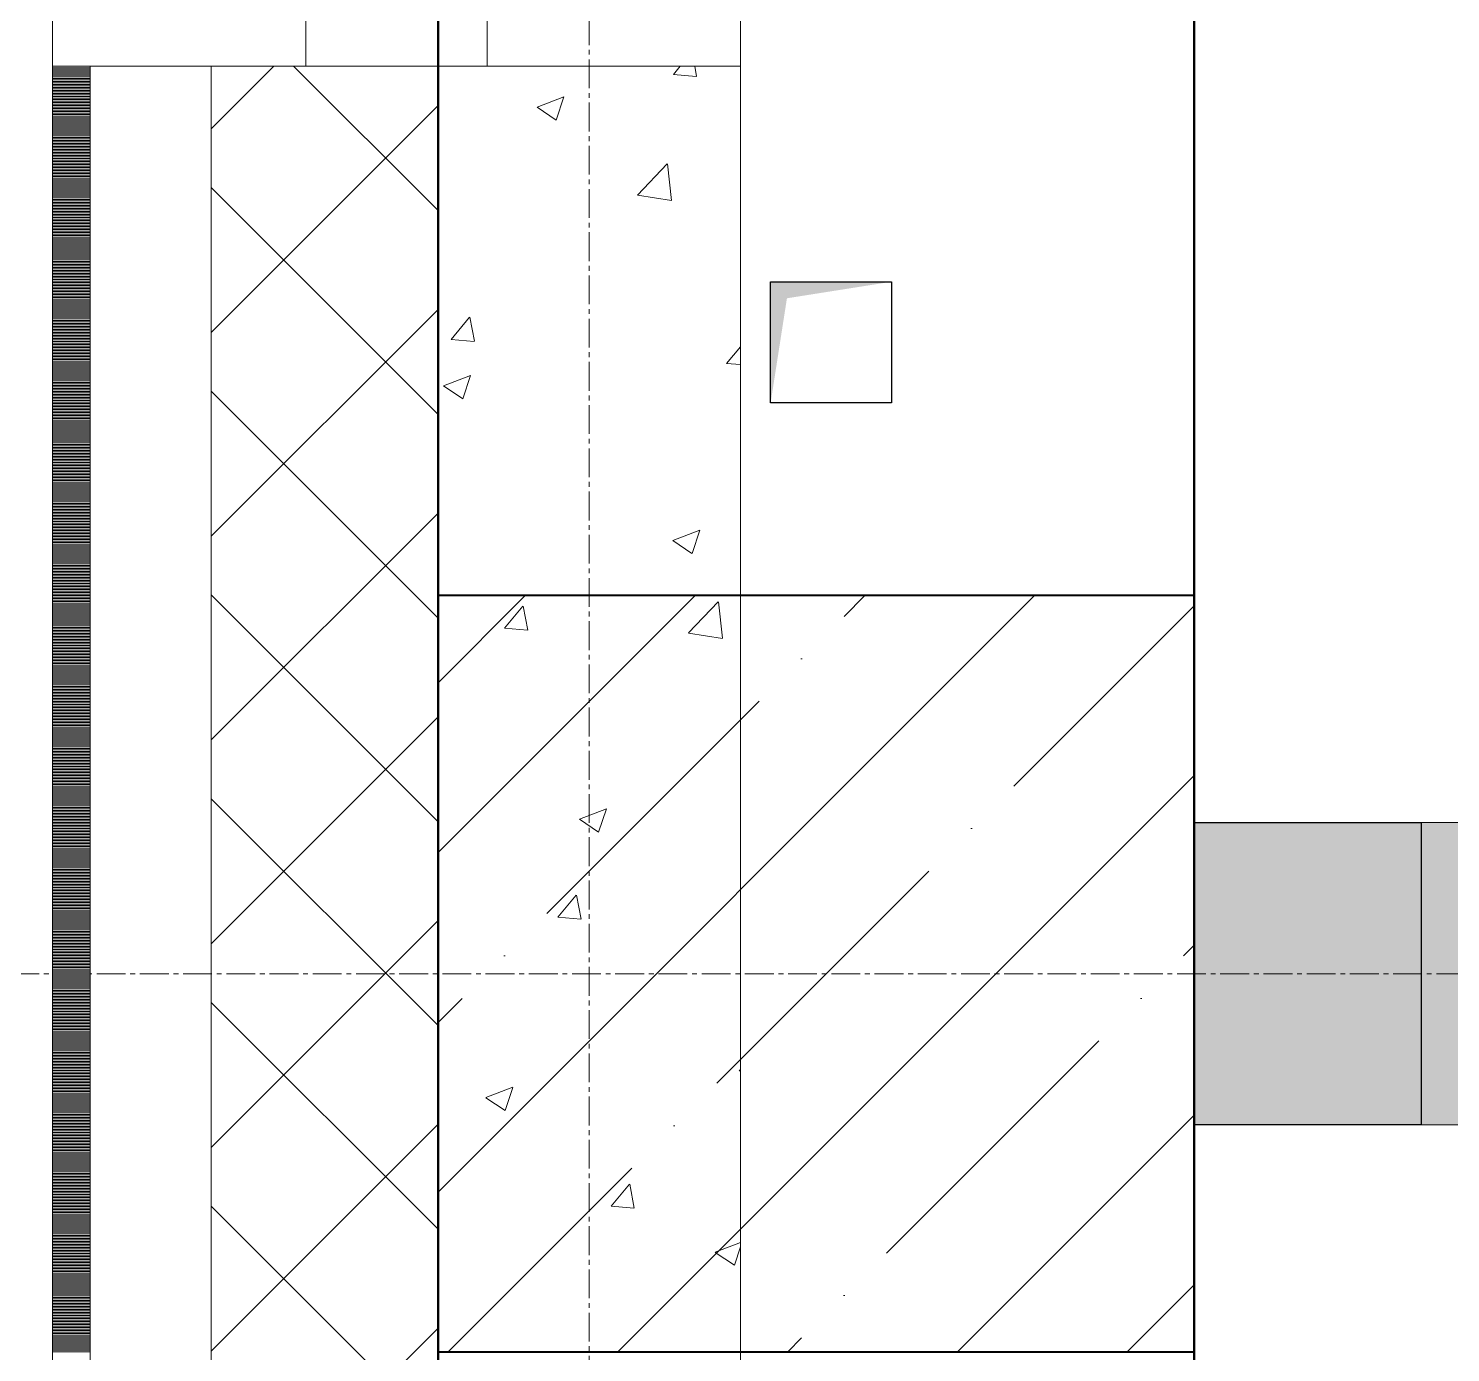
# Model space of a CAD drawing. Header units: millimetres. Extents: x -7155 to 483283, y -227682 to 148426.
# Drawn here: x -371 to 570, y 88249 to 89125 of the extents above; entities that cross this region are included whole.
import ezdxf

# ---------------------------------------------------------------- set-up
doc = ezdxf.new("R2010")
doc.units = ezdxf.units.MM
doc.linetypes.add('CENTER2', pattern=[28.575, 19.05, -3.175, 3.175, -3.175])
doc.linetypes.add('HIDDEN2', pattern=[4.7625, 3.175, -1.5875])
for name, color, linetype, lineweight in [('A-Wall_Материал_Газоблок_Контур', 250, 'Continuous', 0), ('АР_Колонны', 70, 'Continuous', 30), ('АР_Окна', 4, 'Continuous', 5), ('АР_Стены ЖБ', 7, 'Continuous', 30), ('АР_Стены ПЕНОблок', 52, 'Continuous', 20), ('АР_Тонкая', 254, 'Continuous', 5), ('АР_Утеплитель', 31, 'Continuous', 0), ('АР_Штриховка', 8, 'Continuous', 0)]:
    doc.layers.add(name, color=color, linetype=linetype, lineweight=lineweight)
doc.layers.add('АР_Оси_РД_100', color=7, linetype='Continuous', lineweight=0, true_color=0x525252)
doc.layers.add('РД_Оси_100', color=7, linetype='Continuous', lineweight=0, true_color=0x525252)
doc.layers.add('КР_Балки-0.5', color=60, linetype='Continuous', lineweight=50, plot=False)

# ---------------------------------------------------------------- blocks, each defined once
blk = doc.blocks.new('СОШ_2200_АР_ОСИ_М100_28.05.24')
at = {"layer": 'АР_Оси_РД_100', "linetype": 'CENTER2'}
for p, q in [((0, -6155), (0, 139938.679)), ((-5954.958, 88500), (119910, 88500))]:
    blk.add_line(p, q, dxfattribs=at)

msp = doc.modelspace()

# ---------------------------------------------------------------- hatches: boundary and pattern name
at = {"layer": 'АР_Штриховка', "linetype": 'Continuous', "lineweight": 5, "true_color": 0x000000}
h = msp.add_hatch(dxfattribs=at)
h.set_pattern_fill('ANSI35', color=18, scale=25, style=0)
h.paths.add_polyline_path([(-100, 88250), (400, 88250), (400, 88750), (-100, 88750)], flags=0)
at = {"layer": 'АР_Штриховка', "linetype": 'Continuous', "lineweight": 0, "true_color": 0x000000}
h = msp.add_hatch(dxfattribs=at)
h.set_pattern_fill('AR-CONC', color=18, angle=-315, style=0)
h.paths.add_polyline_path([(400, 88600), (400, 88400), (699.84, 88400), (699.84, 88600)], flags=0)
h.paths.add_polyline_path([(1799.84, 88600), (1799.84, 88400), (6100, 88400), (6100, 88600)], flags=0)

# ---------------------------------------------------------------- linework, layer by layer
at = {"color": 18, "linetype": 'Continuous', "true_color": 0x000000}
for p, q in [((119.93, 88877.51), (119.93, 88957.51)), ((119.93, 88957.51), (199.93, 88957.51)), ((199.93, 88957.51), (199.93, 88877.51)), ((199.93, 88877.51), (119.93, 88877.51)), ((400, 88400), (400, 88600)), ((400, 88600), (550, 88600)), ((550, 88600), (550, 88400)), ((550, 88400), (400, 88400))]:
    msp.add_line(p, q, dxfattribs=at)
for points in [[(119.93, 88877.51), (119.93, 88957.51), (130.71, 88946.58), (199.93, 88957.51)], [(400, 88400), (400, 88600), (475, 88500), (550, 88600)]]:
    msp.add_solid(points, dxfattribs=at)
at = {"layer": 'A-Wall_Материал_Газоблок_Контур', "color": 18, "linetype": 'Continuous', "lineweight": 0, "true_color": 0x000000}
for p, q in [((-355, 90300), (-355, 89100)), ((100, 89100), (100, 90300))]:
    msp.add_line(p, q, dxfattribs=at)
at = {"layer": 'АР_Колонны', "color": 18, "linetype": 'HIDDEN2', "lineweight": 25, "true_color": 0x000000}
for p, q in [((-100, 88750), (400, 88750)), ((-100, 88250), (-100, 88750)), ((400, 88750), (400, 88250)), ((400, 88250), (-100, 88250))]:
    msp.add_line(p, q, dxfattribs=at)
at = {"layer": 'АР_Колонны', "color": 18, "linetype": 'Continuous', "lineweight": 30, "true_color": 0x000000}
for p, q in [((400, 88750), (-100, 88750)), ((-100, 88750), (-100, 88250)), ((400, 88250), (400, 88750)), ((-100, 88250), (400, 88250))]:
    msp.add_line(p, q, dxfattribs=at)
at = {"layer": 'АР_Окна', "color": 18, "linetype": 'Continuous', "lineweight": 5, "true_color": 0x000000}
for p, q in [((-355, 90300), (-355, 89100)), ((100, 90300), (100, 89100))]:
    msp.add_line(p, q, dxfattribs=at)
msp.add_lwpolyline([(-67.5, 89150), (-67.5, 89100), (-187.5, 89100), (-187.5, 89150)], close=True, dxfattribs=at)
at = {"layer": 'АР_Стены ЖБ', "color": 18, "linetype": 'Continuous', "lineweight": 40, "true_color": 0x000000}
for p, q in [((400, 88750), (-100, 88750)), ((-100, 88750), (-100, 88250)), ((400, 88250), (400, 88750)), ((-100, 88250), (400, 88250))]:
    msp.add_line(p, q, dxfattribs=at)
at = {"layer": 'АР_Стены ПЕНОблок', "color": 18, "linetype": 'Continuous', "lineweight": 20, "true_color": 0x000000}
for p, q in [((100, 89100), (-100, 89100)), ((-100, 89100), (-100, 87700)), ((100, 87700), (100, 89100)), ((400, 88600), (400, 88400)), ((699.84, 88600), (400, 88600)), ((400, 88400), (699.84, 88400))]:
    msp.add_line(p, q, dxfattribs=at)
at = {"layer": 'АР_Тонкая', "color": 18, "linetype": 'Continuous', "lineweight": 5, "true_color": 0x000000}
for p, q in [((-330, 89100), (-355, 89100)), ((-355, 89100), (-355, 87700)), ((-250, 89100), (-330, 89100)), ((-330, 89100), (-330, 87700)), ((-330, 87700), (-330, 89100)), ((-250, 87700), (-250, 89100))]:
    msp.add_line(p, q, dxfattribs=at)
at = {"layer": 'АР_Утеплитель', "color": 18, "linetype": 'Continuous', "lineweight": 0, "true_color": 0x000000}
for p, q in [((-100, 89100), (-250, 89100)), ((-250, 89100), (-250, 87700)), ((-100, 87700), (-100, 89100))]:
    msp.add_line(p, q, dxfattribs=at)
at = {"layer": 'АР_Штриховка', "color": 18, "linetype": 'Continuous', "lineweight": 0, "true_color": 0x000000}
for p, q in [((-355, 89099), (-330, 89099)), ((-355, 89098), (-330, 89098)), ((-355, 89097), (-330, 89097)), ((-355, 89096), (-330, 89096)), ((-250, 89058.65), (-208.65, 89100)), ((-100, 89004.54), (-195.46, 89100)), ((55.61, 89094.55), (60.18, 89100)), ((71, 89093.26), (69.76, 89100)), ((-355, 89095), (-330, 89095)), ((-355, 89094), (-330, 89094)), ((-355, 89093), (-330, 89093)), ((-355, 89092), (-330, 89092)), ((-355, 89091), (-330, 89091)), ((-355, 89090), (-330, 89090)), ((-355, 89089), (-330, 89089)), ((-355, 89088), (-330, 89088)), ((-355, 89087), (-330, 89087)), ((-355, 89086), (-330, 89086)), ((55.61, 89094.55), (70.79, 89093.22)), ((-355, 89085), (-330, 89085)), ((-355, 89084), (-330, 89084)), ((-355, 89083), (-330, 89083)), ((-355, 89082), (-330, 89082)), ((-355, 89081), (-330, 89081)), ((-355, 89080), (-330, 89080)), ((-355, 89079), (-330, 89079)), ((-355, 89078), (-330, 89078)), ((-355, 89077), (-330, 89077)), ((-34.49, 89072.91), (-16.71, 89079.74)), ((-21.88, 89064.33), (-16.72, 89079.68)), ((-355, 89076), (-330, 89076)), ((-355, 89075), (-330, 89075)), ((-355, 89074), (-330, 89074)), ((-355, 89073), (-330, 89073)), ((-355, 89072), (-330, 89072)), ((-355, 89071), (-330, 89071)), ((-355, 89070), (-330, 89070)), ((-355, 89069), (-330, 89069)), ((-355, 89068), (-330, 89068)), ((-250, 88923.94), (-100, 89073.94)), ((-34.52, 89072.86), (-21.88, 89064.33)), ((-355, 89067), (-330, 89067)), ((-355, 89066), (-330, 89066)), ((-355, 89065), (-330, 89065)), ((-355, 89064), (-330, 89064)), ((-355, 89063), (-330, 89063)), ((-355, 89062), (-330, 89062)), ((-355, 89061), (-330, 89061)), ((-355, 89060), (-330, 89060)), ((-355, 89059), (-330, 89059)), ((-355, 89058), (-330, 89058)), ((-355, 89057), (-330, 89057)), ((-355, 89056), (-330, 89056)), ((-355, 89055), (-330, 89055)), ((-355, 89054), (-330, 89054)), ((-355, 89053), (-330, 89053)), ((-355, 89052), (-330, 89052)), ((-355, 89051), (-330, 89051)), ((-355, 89050), (-330, 89050)), ((-355, 89049), (-330, 89049)), ((-355, 89048), (-330, 89048)), ((-355, 89047), (-330, 89047)), ((-355, 89046), (-330, 89046)), ((-355, 89045), (-330, 89045)), ((-355, 89044), (-330, 89044)), ((-355, 89043), (-330, 89043)), ((-355, 89042), (-330, 89042)), ((-355, 89041), (-330, 89041)), ((-355, 89040), (-330, 89040)), ((-355, 89039), (-330, 89039)), ((-355, 89038), (-330, 89038)), ((-355, 89037), (-330, 89037)), ((-355, 89036), (-330, 89036)), ((-355, 89035), (-330, 89035)), ((-355, 89034), (-330, 89034)), ((-355, 89033), (-330, 89033)), ((-355, 89032), (-330, 89032)), ((-355, 89031), (-330, 89031)), ((-355, 89030), (-330, 89030)), ((31.84, 89014.77), (51.62, 89035.39)), ((54.48, 89011.28), (51.68, 89035.4)), ((-355, 89029), (-330, 89029)), ((-355, 89028), (-330, 89028)), ((-355, 89027), (-330, 89027)), ((-355, 89026), (-330, 89026)), ((-355, 89025), (-330, 89025)), ((-355, 89024), (-330, 89024)), ((-355, 89023), (-330, 89023)), ((-355, 89022), (-330, 89022)), ((-355, 89021), (-330, 89021)), ((-355, 89020), (-330, 89020)), ((-355, 89019), (-330, 89019)), ((-355, 89018), (-330, 89018)), ((-355, 89017), (-330, 89017)), ((-355, 89016), (-330, 89016)), ((-355, 89015), (-330, 89015)), ((-355, 89014), (-330, 89014)), ((-355, 89013), (-330, 89013)), ((-355, 89012), (-330, 89012)), ((-355, 89011), (-330, 89011)), ((-100, 88869.83), (-250, 89019.83)), ((31.88, 89014.69), (54.47, 89011.19)), ((-355, 89010), (-330, 89010)), ((-355, 89009), (-330, 89009)), ((-355, 89008), (-330, 89008)), ((-355, 89007), (-330, 89007)), ((-355, 89006), (-330, 89006)), ((-355, 89005), (-330, 89005)), ((-355, 89004), (-330, 89004)), ((-355, 89003), (-330, 89003)), ((-355, 89002), (-330, 89002)), ((-355, 89001), (-330, 89001)), ((-355, 89000), (-330, 89000)), ((-355, 88999), (-330, 88999)), ((-355, 88998), (-330, 88998)), ((-355, 88997), (-330, 88997)), ((-355, 88996), (-330, 88996)), ((-355, 88995), (-330, 88995)), ((-355, 88994), (-330, 88994)), ((-355, 88993), (-330, 88993)), ((-355, 88992), (-330, 88992)), ((-355, 88991), (-330, 88991)), ((-355, 88990), (-330, 88990)), ((-355, 88989), (-330, 88989)), ((-355, 88988), (-330, 88988)), ((-355, 88987), (-330, 88987)), ((-355, 88986), (-330, 88986)), ((-355, 88985), (-330, 88985)), ((-355, 88984), (-330, 88984)), ((-355, 88983), (-330, 88983)), ((-355, 88982), (-330, 88982)), ((-355, 88981), (-330, 88981)), ((-355, 88980), (-330, 88980)), ((-355, 88979), (-330, 88979)), ((-355, 88978), (-330, 88978)), ((-355, 88977), (-330, 88977)), ((-355, 88976), (-330, 88976)), ((-355, 88975), (-330, 88975)), ((-355, 88974), (-330, 88974)), ((-355, 88973), (-330, 88973)), ((-355, 88972), (-330, 88972)), ((-355, 88971), (-330, 88971)), ((-355, 88970), (-330, 88970)), ((-355, 88969), (-330, 88969)), ((-355, 88968), (-330, 88968)), ((-355, 88967), (-330, 88967)), ((-355, 88966), (-330, 88966)), ((-355, 88965), (-330, 88965)), ((-355, 88964), (-330, 88964)), ((-355, 88963), (-330, 88963)), ((-355, 88962), (-330, 88962)), ((-355, 88961), (-330, 88961)), ((-355, 88960), (-330, 88960)), ((-355, 88959), (-330, 88959)), ((-355, 88958), (-330, 88958)), ((-355, 88957), (-330, 88957)), ((-355, 88956), (-330, 88956)), ((-355, 88955), (-330, 88955)), ((-355, 88954), (-330, 88954)), ((-355, 88953), (-330, 88953)), ((-355, 88952), (-330, 88952)), ((-355, 88951), (-330, 88951)), ((-355, 88950), (-330, 88950)), ((-355, 88949), (-330, 88949)), ((-355, 88948), (-330, 88948)), ((-355, 88947), (-330, 88947)), ((-355, 88946), (-330, 88946)), ((-355, 88945), (-330, 88945)), ((-355, 88944), (-330, 88944)), ((-355, 88943), (-330, 88943)), ((-355, 88942), (-330, 88942)), ((-355, 88941), (-330, 88941)), ((-355, 88940), (-330, 88940)), ((-355, 88939), (-330, 88939)), ((-355, 88938), (-330, 88938)), ((-355, 88937), (-330, 88937)), ((-355, 88936), (-330, 88936)), ((-250, 88789.24), (-100, 88939.24)), ((-355, 88935), (-330, 88935)), ((-355, 88934), (-330, 88934)), ((-355, 88933), (-330, 88933)), ((-355, 88932), (-330, 88932)), ((-355, 88931), (-330, 88931)), ((-355, 88930), (-330, 88930)), ((-355, 88929), (-330, 88929)), ((-355, 88928), (-330, 88928)), ((-355, 88927), (-330, 88927)), ((-355, 88926), (-330, 88926)), ((-91.33, 88919.43), (-79.09, 88934.02)), ((-75.94, 88918.14), (-78.88, 88934.06)), ((-355, 88925), (-330, 88925)), ((-355, 88924), (-330, 88924)), ((-355, 88923), (-330, 88923)), ((-355, 88922), (-330, 88922)), ((-355, 88921), (-330, 88921)), ((-355, 88920), (-330, 88920)), ((-355, 88919), (-330, 88919)), ((-355, 88918), (-330, 88918)), ((-355, 88917), (-330, 88917)), ((-91.33, 88919.43), (-76.15, 88918.1)), ((-355, 88916), (-330, 88916)), ((-355, 88915), (-330, 88915)), ((-355, 88914), (-330, 88914)), ((-355, 88913), (-330, 88913)), ((-355, 88912), (-330, 88912)), ((-355, 88911), (-330, 88911)), ((-355, 88910), (-330, 88910)), ((-355, 88909), (-330, 88909)), ((-355, 88908), (-330, 88908)), ((90.85, 88903.49), (100, 88914.4)), ((-355, 88907), (-330, 88907)), ((-355, 88906), (-330, 88906)), ((-355, 88905), (-330, 88905)), ((-355, 88904), (-330, 88904)), ((-355, 88903), (-330, 88903)), ((-355, 88902), (-330, 88902)), ((-355, 88901), (-330, 88901)), ((-355, 88900), (-330, 88900)), ((-355, 88899), (-330, 88899)), ((-355, 88898), (-330, 88898)), ((90.85, 88903.49), (100, 88902.69)), ((-355, 88897), (-330, 88897)), ((-355, 88896), (-330, 88896)), ((-355, 88895), (-330, 88895)), ((-355, 88894), (-330, 88894)), ((-355, 88893), (-330, 88893)), ((-355, 88892), (-330, 88892)), ((-355, 88891), (-330, 88891)), ((-355, 88890), (-330, 88890)), ((-355, 88889), (-330, 88889)), ((-96.32, 88888.67), (-83.69, 88880.15)), ((-96.29, 88888.72), (-78.51, 88895.55)), ((-83.68, 88880.14), (-78.53, 88895.49)), ((-355, 88888), (-330, 88888)), ((-355, 88887), (-330, 88887)), ((-355, 88886), (-330, 88886)), ((-355, 88885), (-330, 88885)), ((-355, 88884), (-330, 88884)), ((-355, 88883), (-330, 88883)), ((-355, 88882), (-330, 88882)), ((-355, 88881), (-330, 88881)), ((-355, 88880), (-330, 88880)), ((-355, 88879), (-330, 88879)), ((-100, 88735.13), (-250, 88885.13)), ((-355, 88878), (-330, 88878)), ((-355, 88877), (-330, 88877)), ((-355, 88876), (-330, 88876)), ((-355, 88875), (-330, 88875)), ((-355, 88874), (-330, 88874)), ((-355, 88873), (-330, 88873)), ((-355, 88872), (-330, 88872)), ((-355, 88871), (-330, 88871)), ((-355, 88870), (-330, 88870)), ((-355, 88869), (-330, 88869)), ((-355, 88868), (-330, 88868)), ((-355, 88867), (-330, 88867)), ((-355, 88866), (-330, 88866)), ((-355, 88865), (-330, 88865)), ((-355, 88864), (-330, 88864)), ((-355, 88863), (-330, 88863)), ((-355, 88862), (-330, 88862)), ((-355, 88861), (-330, 88861)), ((-355, 88860), (-330, 88860)), ((-355, 88859), (-330, 88859)), ((-355, 88858), (-330, 88858)), ((-355, 88857), (-330, 88857)), ((-355, 88856), (-330, 88856)), ((-355, 88855), (-330, 88855)), ((-355, 88854), (-330, 88854)), ((-355, 88853), (-330, 88853)), ((-355, 88852), (-330, 88852)), ((-355, 88851), (-330, 88851)), ((-355, 88850), (-330, 88850)), ((-355, 88849), (-330, 88849)), ((-355, 88848), (-330, 88848)), ((-355, 88847), (-330, 88847)), ((-355, 88846), (-330, 88846)), ((-355, 88845), (-330, 88845)), ((-355, 88844), (-330, 88844)), ((-355, 88843), (-330, 88843)), ((-355, 88842), (-330, 88842)), ((-355, 88841), (-330, 88841)), ((-355, 88840), (-330, 88840)), ((-355, 88839), (-330, 88839)), ((-355, 88838), (-330, 88838)), ((-355, 88837), (-330, 88837)), ((-355, 88836), (-330, 88836)), ((-355, 88835), (-330, 88835)), ((-355, 88834), (-330, 88834)), ((-355, 88833), (-330, 88833)), ((-355, 88832), (-330, 88832)), ((-355, 88831), (-330, 88831)), ((-355, 88830), (-330, 88830)), ((-355, 88829), (-330, 88829)), ((-355, 88828), (-330, 88828)), ((-355, 88827), (-330, 88827)), ((-355, 88826), (-330, 88826)), ((-355, 88825), (-330, 88825)), ((-355, 88824), (-330, 88824)), ((-355, 88823), (-330, 88823)), ((-355, 88822), (-330, 88822)), ((-355, 88821), (-330, 88821)), ((-355, 88820), (-330, 88820)), ((-355, 88819), (-330, 88819)), ((-355, 88818), (-330, 88818)), ((-355, 88817), (-330, 88817)), ((-355, 88816), (-330, 88816)), ((-355, 88815), (-330, 88815)), ((-355, 88814), (-330, 88814)), ((-355, 88813), (-330, 88813)), ((-355, 88812), (-330, 88812)), ((-355, 88811), (-330, 88811)), ((-355, 88810), (-330, 88810)), ((-355, 88809), (-330, 88809)), ((-355, 88808), (-330, 88808)), ((-355, 88807), (-330, 88807)), ((-355, 88806), (-330, 88806)), ((-355, 88805), (-330, 88805)), ((-355, 88804), (-330, 88804)), ((-250, 88654.54), (-100, 88804.54)), ((-355, 88803), (-330, 88803)), ((-355, 88802), (-330, 88802)), ((-355, 88801), (-330, 88801)), ((-355, 88800), (-330, 88800)), ((-355, 88799), (-330, 88799)), ((-355, 88798), (-330, 88798)), ((-355, 88797), (-330, 88797)), ((-355, 88796), (-330, 88796)), ((-355, 88795), (-330, 88795)), ((-355, 88794), (-330, 88794)), ((-355, 88793), (-330, 88793)), ((-355, 88792), (-330, 88792)), ((-355, 88791), (-330, 88791)), ((-355, 88790), (-330, 88790)), ((-355, 88789), (-330, 88789)), ((-355, 88788), (-330, 88788)), ((-355, 88787), (-330, 88787)), ((-355, 88786), (-330, 88786)), ((-355, 88785), (-330, 88785)), ((55.29, 88786.4), (67.93, 88777.88)), ((55.32, 88786.46), (73.11, 88793.29)), ((67.94, 88777.88), (73.09, 88793.23)), ((-355, 88784), (-330, 88784)), ((-355, 88783), (-330, 88783)), ((-355, 88782), (-330, 88782)), ((-355, 88781), (-330, 88781)), ((-355, 88780), (-330, 88780)), ((-355, 88779), (-330, 88779)), ((-355, 88778), (-330, 88778)), ((-355, 88777), (-330, 88777)), ((-355, 88776), (-330, 88776)), ((-355, 88775), (-330, 88775)), ((-355, 88774), (-330, 88774)), ((-355, 88773), (-330, 88773)), ((-355, 88772), (-330, 88772)), ((-355, 88771), (-330, 88771)), ((-355, 88770), (-330, 88770)), ((-355, 88769), (-330, 88769)), ((-355, 88768), (-330, 88768)), ((-355, 88767), (-330, 88767)), ((-355, 88766), (-330, 88766)), ((-355, 88765), (-330, 88765)), ((-355, 88764), (-330, 88764)), ((-355, 88763), (-330, 88763)), ((-355, 88762), (-330, 88762)), ((-355, 88761), (-330, 88761)), ((-355, 88760), (-330, 88760)), ((-355, 88759), (-330, 88759)), ((-355, 88758), (-330, 88758)), ((-355, 88757), (-330, 88757)), ((-355, 88756), (-330, 88756)), ((-355, 88755), (-330, 88755)), ((-355, 88754), (-330, 88754)), ((-355, 88753), (-330, 88753)), ((-355, 88752), (-330, 88752)), ((-355, 88751), (-330, 88751)), ((-355, 88750), (-330, 88750)), ((-355, 88749), (-330, 88749)), ((-355, 88748), (-330, 88748)), ((-100, 88600.42), (-250, 88750.42)), ((-355, 88747), (-330, 88747)), ((-355, 88746), (-330, 88746)), ((-355, 88745), (-330, 88745)), ((-355, 88744), (-330, 88744)), ((-355, 88743), (-330, 88743)), ((-355, 88742), (-330, 88742)), ((-355, 88741), (-330, 88741)), ((-355, 88740), (-330, 88740)), ((-355, 88739), (-330, 88739)), ((-355, 88738), (-330, 88738)), ((-56.09, 88728.37), (-43.84, 88742.97)), ((-40.7, 88727.08), (-43.63, 88743.01)), ((65.51, 88725.31), (85.3, 88745.93)), ((88.16, 88721.81), (85.35, 88745.93)), ((-355, 88737), (-330, 88737)), ((-355, 88736), (-330, 88736)), ((-355, 88735), (-330, 88735)), ((-355, 88734), (-330, 88734)), ((-355, 88733), (-330, 88733)), ((-355, 88732), (-330, 88732)), ((-355, 88731), (-330, 88731)), ((-355, 88730), (-330, 88730)), ((-355, 88729), (-330, 88729)), ((-355, 88728), (-330, 88728)), ((-355, 88727), (-330, 88727)), ((-355, 88726), (-330, 88726)), ((-355, 88725), (-330, 88725)), ((-355, 88724), (-330, 88724)), ((-355, 88723), (-330, 88723)), ((-355, 88722), (-330, 88722)), ((-355, 88721), (-330, 88721)), ((-355, 88720), (-330, 88720)), ((-56.09, 88728.37), (-40.91, 88727.05)), ((65.55, 88725.22), (88.14, 88721.72)), ((-355, 88719), (-330, 88719)), ((-355, 88718), (-330, 88718)), ((-355, 88717), (-330, 88717)), ((-355, 88716), (-330, 88716)), ((-355, 88715), (-330, 88715)), ((-355, 88714), (-330, 88714)), ((-355, 88713), (-330, 88713)), ((-355, 88712), (-330, 88712)), ((-355, 88711), (-330, 88711)), ((-355, 88710), (-330, 88710)), ((-355, 88709), (-330, 88709)), ((-355, 88708), (-330, 88708)), ((-355, 88707), (-330, 88707)), ((-355, 88706), (-330, 88706)), ((-355, 88705), (-330, 88705)), ((-355, 88704), (-330, 88704)), ((-355, 88703), (-330, 88703)), ((-355, 88702), (-330, 88702)), ((-355, 88701), (-330, 88701)), ((-355, 88700), (-330, 88700)), ((-355, 88699), (-330, 88699)), ((-355, 88698), (-330, 88698)), ((-355, 88697), (-330, 88697)), ((-355, 88696), (-330, 88696)), ((-355, 88695), (-330, 88695)), ((-355, 88694), (-330, 88694)), ((-355, 88693), (-330, 88693)), ((-355, 88692), (-330, 88692)), ((-355, 88691), (-330, 88691)), ((-355, 88690), (-330, 88690)), ((-355, 88689), (-330, 88689)), ((-355, 88688), (-330, 88688)), ((-355, 88687), (-330, 88687)), ((-355, 88686), (-330, 88686)), ((-355, 88685), (-330, 88685)), ((-355, 88684), (-330, 88684)), ((-355, 88683), (-330, 88683)), ((-355, 88682), (-330, 88682)), ((-355, 88681), (-330, 88681)), ((-355, 88680), (-330, 88680)), ((-355, 88679), (-330, 88679)), ((-355, 88678), (-330, 88678)), ((-355, 88677), (-330, 88677)), ((-355, 88676), (-330, 88676)), ((-355, 88675), (-330, 88675)), ((-355, 88674), (-330, 88674)), ((-355, 88673), (-330, 88673)), ((-355, 88672), (-330, 88672)), ((-355, 88671), (-330, 88671)), ((-355, 88670), (-330, 88670)), ((-355, 88669), (-330, 88669)), ((-355, 88668), (-330, 88668)), ((-355, 88667), (-330, 88667)), ((-355, 88666), (-330, 88666)), ((-355, 88665), (-330, 88665)), ((-355, 88664), (-330, 88664)), ((-355, 88663), (-330, 88663)), ((-250, 88519.83), (-100, 88669.83)), ((-355, 88662), (-330, 88662)), ((-355, 88661), (-330, 88661)), ((-355, 88660), (-330, 88660)), ((-355, 88659), (-330, 88659)), ((-355, 88658), (-330, 88658)), ((-355, 88657), (-330, 88657)), ((-355, 88656), (-330, 88656)), ((-355, 88655), (-330, 88655)), ((-355, 88654), (-330, 88654)), ((-355, 88653), (-330, 88653)), ((-355, 88652), (-330, 88652)), ((-355, 88651), (-330, 88651)), ((-355, 88650), (-330, 88650)), ((-355, 88649), (-330, 88649)), ((-355, 88648), (-330, 88648)), ((-355, 88647), (-330, 88647)), ((-355, 88646), (-330, 88646)), ((-355, 88645), (-330, 88645)), ((-355, 88644), (-330, 88644)), ((-355, 88643), (-330, 88643)), ((-355, 88642), (-330, 88642)), ((-355, 88641), (-330, 88641)), ((-355, 88640), (-330, 88640)), ((-355, 88639), (-330, 88639)), ((-355, 88638), (-330, 88638)), ((-355, 88637), (-330, 88637)), ((-355, 88636), (-330, 88636)), ((-355, 88635), (-330, 88635)), ((-355, 88634), (-330, 88634)), ((-355, 88633), (-330, 88633)), ((-355, 88632), (-330, 88632)), ((-355, 88631), (-330, 88631)), ((-355, 88630), (-330, 88630)), ((-355, 88629), (-330, 88629)), ((-355, 88628), (-330, 88628)), ((-355, 88627), (-330, 88627)), ((-355, 88626), (-330, 88626)), ((-355, 88625), (-330, 88625)), ((-355, 88624), (-330, 88624)), ((-355, 88623), (-330, 88623)), ((-355, 88622), (-330, 88622)), ((-355, 88621), (-330, 88621)), ((-355, 88620), (-330, 88620)), ((-355, 88619), (-330, 88619)), ((-355, 88618), (-330, 88618)), ((-355, 88617), (-330, 88617)), ((-355, 88616), (-330, 88616)), ((-100, 88465.72), (-250, 88615.72)), ((-355, 88615), (-330, 88615)), ((-355, 88614), (-330, 88614)), ((-355, 88613), (-330, 88613)), ((-355, 88612), (-330, 88612)), ((-355, 88611), (-330, 88611)), ((-355, 88610), (-330, 88610)), ((-355, 88609), (-330, 88609)), ((-355, 88608), (-330, 88608)), ((-355, 88607), (-330, 88607)), ((-6.48, 88602.27), (11.3, 88609.1)), ((6.14, 88593.69), (11.29, 88609.04)), ((-355, 88606), (-330, 88606)), ((-355, 88605), (-330, 88605)), ((-355, 88604), (-330, 88604)), ((-355, 88603), (-330, 88603)), ((-355, 88602), (-330, 88602)), ((-355, 88601), (-330, 88601)), ((-355, 88600), (-330, 88600)), ((-355, 88599), (-330, 88599)), ((-355, 88598), (-330, 88598)), ((-355, 88597), (-330, 88597)), ((-6.51, 88602.21), (6.13, 88593.69)), ((-355, 88596), (-330, 88596)), ((-355, 88595), (-330, 88595)), ((-355, 88594), (-330, 88594)), ((-355, 88593), (-330, 88593)), ((-355, 88592), (-330, 88592)), ((-355, 88591), (-330, 88591)), ((-355, 88590), (-330, 88590)), ((-355, 88589), (-330, 88589)), ((-355, 88588), (-330, 88588)), ((-355, 88587), (-330, 88587)), ((-355, 88586), (-330, 88586)), ((-355, 88585), (-330, 88585)), ((-355, 88584), (-330, 88584)), ((-355, 88583), (-330, 88583)), ((-355, 88582), (-330, 88582)), ((-355, 88581), (-330, 88581)), ((-355, 88580), (-330, 88580)), ((-355, 88579), (-330, 88579)), ((-355, 88578), (-330, 88578)), ((-355, 88577), (-330, 88577)), ((-355, 88576), (-330, 88576)), ((-355, 88575), (-330, 88575)), ((-355, 88574), (-330, 88574)), ((-355, 88573), (-330, 88573)), ((-355, 88572), (-330, 88572)), ((-355, 88571), (-330, 88571)), ((-355, 88570), (-330, 88570)), ((-355, 88569), (-330, 88569)), ((-355, 88568), (-330, 88568)), ((-355, 88567), (-330, 88567)), ((-355, 88566), (-330, 88566)), ((-355, 88565), (-330, 88565)), ((-355, 88564), (-330, 88564)), ((-355, 88563), (-330, 88563)), ((-355, 88562), (-330, 88562)), ((-355, 88561), (-330, 88561)), ((-355, 88560), (-330, 88560)), ((-355, 88559), (-330, 88559)), ((-355, 88558), (-330, 88558)), ((-355, 88557), (-330, 88557)), ((-355, 88556), (-330, 88556)), ((-355, 88555), (-330, 88555)), ((-355, 88554), (-330, 88554)), ((-355, 88553), (-330, 88553)), ((-355, 88552), (-330, 88552)), ((-355, 88551), (-330, 88551)), ((-355, 88550), (-330, 88550)), ((-20.85, 88537.32), (-8.6, 88551.91)), ((-5.45, 88536.03), (-8.39, 88551.95)), ((-355, 88549), (-330, 88549)), ((-355, 88548), (-330, 88548)), ((-355, 88547), (-330, 88547)), ((-355, 88546), (-330, 88546)), ((-355, 88545), (-330, 88545)), ((-355, 88544), (-330, 88544)), ((-355, 88543), (-330, 88543)), ((-355, 88542), (-330, 88542)), ((-355, 88541), (-330, 88541)), ((-355, 88540), (-330, 88540)), ((-355, 88539), (-330, 88539)), ((-355, 88538), (-330, 88538)), ((-355, 88537), (-330, 88537)), ((-355, 88536), (-330, 88536)), ((-355, 88535), (-330, 88535)), ((-355, 88534), (-330, 88534)), ((-355, 88533), (-330, 88533)), ((-355, 88532), (-330, 88532)), ((-250, 88385.13), (-100, 88535.13)), ((-20.85, 88537.32), (-5.66, 88535.99)), ((-355, 88531), (-330, 88531)), ((-355, 88530), (-330, 88530)), ((-355, 88529), (-330, 88529)), ((-355, 88528), (-330, 88528)), ((-355, 88527), (-330, 88527)), ((-355, 88526), (-330, 88526)), ((-355, 88525), (-330, 88525)), ((-355, 88524), (-330, 88524)), ((-355, 88523), (-330, 88523)), ((-355, 88522), (-330, 88522)), ((-355, 88521), (-330, 88521)), ((-355, 88520), (-330, 88520)), ((-355, 88519), (-330, 88519)), ((-355, 88518), (-330, 88518)), ((-355, 88517), (-330, 88517)), ((-355, 88516), (-330, 88516)), ((-355, 88515), (-330, 88515)), ((-355, 88514), (-330, 88514)), ((-355, 88513), (-330, 88513)), ((-355, 88512), (-330, 88512)), ((-355, 88511), (-330, 88511)), ((-355, 88510), (-330, 88510)), ((-355, 88509), (-330, 88509)), ((-355, 88508), (-330, 88508)), ((-355, 88507), (-330, 88507)), ((-355, 88506), (-330, 88506)), ((-355, 88505), (-330, 88505)), ((-355, 88504), (-330, 88504)), ((-355, 88503), (-330, 88503)), ((-355, 88502), (-330, 88502)), ((-355, 88501), (-330, 88501)), ((-355, 88500), (-330, 88500)), ((-355, 88499), (-330, 88499)), ((-355, 88498), (-330, 88498)), ((-355, 88497), (-330, 88497)), ((-355, 88496), (-330, 88496)), ((-355, 88495), (-330, 88495)), ((-355, 88494), (-330, 88494)), ((-355, 88493), (-330, 88493)), ((-355, 88492), (-330, 88492)), ((-355, 88491), (-330, 88491)), ((-355, 88490), (-330, 88490)), ((-355, 88489), (-330, 88489)), ((-355, 88488), (-330, 88488)), ((-355, 88487), (-330, 88487)), ((-355, 88486), (-330, 88486)), ((-355, 88485), (-330, 88485)), ((-355, 88484), (-330, 88484)), ((-355, 88483), (-330, 88483)), ((-355, 88482), (-330, 88482)), ((-355, 88481), (-330, 88481)), ((-355, 88480), (-330, 88480)), ((-355, 88479), (-330, 88479)), ((-355, 88478), (-330, 88478)), ((-355, 88477), (-330, 88477)), ((-355, 88476), (-330, 88476)), ((-355, 88475), (-330, 88475)), ((-100, 88331.02), (-250, 88481.02)), ((-355, 88474), (-330, 88474)), ((-355, 88473), (-330, 88473)), ((-355, 88472), (-330, 88472)), ((-355, 88471), (-330, 88471)), ((-355, 88470), (-330, 88470)), ((-355, 88469), (-330, 88469)), ((-355, 88468), (-330, 88468)), ((-355, 88467), (-330, 88467)), ((-355, 88466), (-330, 88466)), ((-355, 88465), (-330, 88465)), ((-355, 88464), (-330, 88464)), ((-355, 88463), (-330, 88463)), ((-355, 88462), (-330, 88462)), ((-355, 88461), (-330, 88461)), ((-355, 88460), (-330, 88460)), ((-355, 88459), (-330, 88459)), ((-355, 88458), (-330, 88458)), ((-355, 88457), (-330, 88457)), ((-355, 88456), (-330, 88456)), ((-355, 88455), (-330, 88455)), ((-355, 88454), (-330, 88454)), ((-355, 88453), (-330, 88453)), ((-355, 88452), (-330, 88452)), ((-355, 88451), (-330, 88451)), ((-355, 88450), (-330, 88450)), ((-355, 88449), (-330, 88449)), ((-355, 88448), (-330, 88448)), ((-355, 88447), (-330, 88447)), ((-355, 88446), (-330, 88446)), ((-355, 88445), (-330, 88445)), ((-355, 88444), (-330, 88444)), ((-355, 88443), (-330, 88443)), ((-355, 88442), (-330, 88442)), ((-355, 88441), (-330, 88441)), ((-355, 88440), (-330, 88440)), ((-355, 88439), (-330, 88439)), ((-355, 88438), (-330, 88438)), ((-355, 88437), (-330, 88437)), ((-355, 88436), (-330, 88436)), ((-355, 88435), (-330, 88435)), ((-355, 88434), (-330, 88434)), ((-355, 88433), (-330, 88433)), ((-355, 88432), (-330, 88432)), ((-355, 88431), (-330, 88431)), ((-355, 88430), (-330, 88430)), ((-355, 88429), (-330, 88429)), ((-355, 88428), (-330, 88428)), ((99.19, 88435.84), (100, 88436.69)), ((99.23, 88435.75), (100, 88435.63)), ((-355, 88427), (-330, 88427)), ((-355, 88426), (-330, 88426)), ((-355, 88425), (-330, 88425)), ((-355, 88424), (-330, 88424)), ((-355, 88423), (-330, 88423)), ((-355, 88422), (-330, 88422)), ((-355, 88421), (-330, 88421)), ((-355, 88420), (-330, 88420)), ((-355, 88419), (-330, 88419)), ((-68.28, 88418.08), (-50.5, 88424.91)), ((-55.67, 88409.5), (-50.52, 88424.85)), ((-355, 88418), (-330, 88418)), ((-355, 88417), (-330, 88417)), ((-355, 88416), (-330, 88416)), ((-355, 88415), (-330, 88415)), ((-355, 88414), (-330, 88414)), ((-355, 88413), (-330, 88413)), ((-355, 88412), (-330, 88412)), ((-355, 88411), (-330, 88411)), ((-355, 88410), (-330, 88410)), ((-355, 88409), (-330, 88409)), ((-68.31, 88418.03), (-55.67, 88409.5)), ((-355, 88408), (-330, 88408)), ((-355, 88407), (-330, 88407)), ((-355, 88406), (-330, 88406)), ((-355, 88405), (-330, 88405)), ((-355, 88404), (-330, 88404)), ((-355, 88403), (-330, 88403)), ((-355, 88402), (-330, 88402)), ((-355, 88401), (-330, 88401)), ((-355, 88400), (-330, 88400)), ((-250, 88250.42), (-100, 88400.42)), ((-355, 88399), (-330, 88399)), ((-355, 88398), (-330, 88398)), ((-355, 88397), (-330, 88397)), ((-355, 88396), (-330, 88396)), ((-355, 88395), (-330, 88395)), ((-355, 88394), (-330, 88394)), ((-355, 88393), (-330, 88393)), ((-355, 88392), (-330, 88392)), ((-355, 88391), (-330, 88391)), ((-355, 88390), (-330, 88390)), ((-355, 88389), (-330, 88389)), ((-355, 88388), (-330, 88388)), ((-355, 88387), (-330, 88387)), ((-355, 88386), (-330, 88386)), ((-355, 88385), (-330, 88385)), ((-355, 88384), (-330, 88384)), ((-355, 88383), (-330, 88383)), ((-355, 88382), (-330, 88382)), ((-355, 88381), (-330, 88381)), ((-355, 88380), (-330, 88380)), ((-355, 88379), (-330, 88379)), ((-355, 88378), (-330, 88378)), ((-355, 88377), (-330, 88377)), ((-355, 88376), (-330, 88376)), ((-355, 88375), (-330, 88375)), ((-355, 88374), (-330, 88374)), ((-355, 88373), (-330, 88373)), ((-355, 88372), (-330, 88372)), ((-355, 88371), (-330, 88371)), ((-355, 88370), (-330, 88370)), ((-355, 88369), (-330, 88369)), ((-355, 88368), (-330, 88368)), ((-355, 88367), (-330, 88367)), ((-355, 88366), (-330, 88366)), ((-355, 88365), (-330, 88365)), ((-355, 88364), (-330, 88364)), ((-355, 88363), (-330, 88363)), ((-355, 88362), (-330, 88362)), ((-355, 88361), (-330, 88361)), ((-355, 88360), (-330, 88360)), ((-355, 88359), (-330, 88359)), ((-355, 88358), (-330, 88358)), ((-355, 88357), (-330, 88357)), ((-355, 88356), (-330, 88356)), ((-355, 88355), (-330, 88355)), ((-355, 88354), (-330, 88354)), ((-355, 88353), (-330, 88353)), ((14.4, 88346.26), (26.64, 88360.85)), ((29.79, 88344.97), (26.85, 88360.89)), ((-355, 88352), (-330, 88352)), ((-355, 88351), (-330, 88351)), ((-355, 88350), (-330, 88350)), ((-355, 88349), (-330, 88349)), ((-355, 88348), (-330, 88348)), ((-355, 88347), (-330, 88347)), ((-355, 88346), (-330, 88346)), ((-355, 88345), (-330, 88345)), ((-355, 88344), (-330, 88344)), ((-355, 88343), (-330, 88343)), ((-100, 88196.31), (-250, 88346.31)), ((14.4, 88346.26), (29.58, 88344.93)), ((-355, 88342), (-330, 88342)), ((-355, 88341), (-330, 88341)), ((-355, 88340), (-330, 88340)), ((-355, 88339), (-330, 88339)), ((-355, 88338), (-330, 88338)), ((-355, 88337), (-330, 88337)), ((-355, 88336), (-330, 88336)), ((-355, 88335), (-330, 88335)), ((-355, 88334), (-330, 88334)), ((-355, 88333), (-330, 88333)), ((-355, 88332), (-330, 88332)), ((-355, 88331), (-330, 88331)), ((-355, 88330), (-330, 88330)), ((-355, 88329), (-330, 88329)), ((-355, 88328), (-330, 88328)), ((-355, 88327), (-330, 88327)), ((-355, 88326), (-330, 88326)), ((-355, 88325), (-330, 88325)), ((-355, 88324), (-330, 88324)), ((-355, 88323), (-330, 88323)), ((-355, 88322), (-330, 88322)), ((-355, 88321), (-330, 88321)), ((-355, 88320), (-330, 88320)), ((-355, 88319), (-330, 88319)), ((-355, 88318), (-330, 88318)), ((-355, 88317), (-330, 88317)), ((-355, 88316), (-330, 88316)), ((-355, 88315), (-330, 88315)), ((83.3, 88315.76), (95.94, 88307.24)), ((83.33, 88315.82), (100, 88322.22)), ((95.95, 88307.24), (100, 88319.31)), ((-355, 88314), (-330, 88314)), ((-355, 88313), (-330, 88313)), ((-355, 88312), (-330, 88312)), ((-355, 88311), (-330, 88311)), ((-355, 88310), (-330, 88310)), ((-355, 88309), (-330, 88309)), ((-355, 88308), (-330, 88308)), ((-355, 88307), (-330, 88307)), ((-355, 88306), (-330, 88306)), ((-355, 88305), (-330, 88305)), ((-355, 88304), (-330, 88304)), ((-355, 88303), (-330, 88303)), ((-355, 88302), (-330, 88302)), ((-355, 88301), (-330, 88301)), ((-355, 88300), (-330, 88300)), ((-355, 88299), (-330, 88299)), ((-355, 88298), (-330, 88298)), ((-355, 88297), (-330, 88297)), ((-355, 88296), (-330, 88296)), ((-355, 88295), (-330, 88295)), ((-355, 88294), (-330, 88294)), ((-355, 88293), (-330, 88293)), ((-355, 88292), (-330, 88292)), ((-355, 88291), (-330, 88291)), ((-355, 88290), (-330, 88290)), ((-355, 88289), (-330, 88289)), ((-355, 88288), (-330, 88288)), ((-355, 88287), (-330, 88287)), ((-355, 88286), (-330, 88286)), ((-355, 88285), (-330, 88285)), ((-355, 88284), (-330, 88284)), ((-355, 88283), (-330, 88283)), ((-355, 88282), (-330, 88282)), ((-355, 88281), (-330, 88281)), ((-355, 88280), (-330, 88280)), ((-355, 88279), (-330, 88279)), ((-355, 88278), (-330, 88278)), ((-355, 88277), (-330, 88277)), ((-355, 88276), (-330, 88276)), ((-355, 88275), (-330, 88275)), ((-355, 88274), (-330, 88274)), ((-355, 88273), (-330, 88273)), ((-355, 88272), (-330, 88272)), ((-355, 88271), (-330, 88271)), ((-355, 88270), (-330, 88270)), ((-355, 88269), (-330, 88269)), ((-355, 88268), (-330, 88268)), ((-355, 88267), (-330, 88267)), ((-355, 88266), (-330, 88266)), ((-355, 88265), (-330, 88265)), ((-355, 88264), (-330, 88264)), ((-355, 88263), (-330, 88263)), ((-355, 88262), (-330, 88262)), ((-355, 88261), (-330, 88261)), ((-355, 88260), (-330, 88260)), ((-355, 88259), (-330, 88259)), ((-250, 88115.72), (-100, 88265.72)), ((-355, 88258), (-330, 88258)), ((-355, 88257), (-330, 88257)), ((-355, 88256), (-330, 88256)), ((-355, 88255), (-330, 88255)), ((-355, 88254), (-330, 88254)), ((-355, 88253), (-330, 88253)), ((-355, 88252), (-330, 88252)), ((-355, 88251), (-330, 88251)), ((-355, 88250), (-330, 88250))]:
    msp.add_line(p, q, dxfattribs=at)
at = {"layer": 'КР_Балки-0.5', "color": 18, "ltscale": 200, "true_color": 0x000000}
for p, q in [((-100, 64295), (-100, 90800)), ((-100, 64295), (-100, 90800)), ((400, 90800), (400, 64295)), ((400, 90800), (400, 64295))]:
    msp.add_line(p, q, dxfattribs=at)

# ---------------------------------------------------------------- block references
at = {"layer": 'РД_Оси_100'}
msp.add_blockref('СОШ_2200_АР_ОСИ_М100_28.05.24', (0, 0), dxfattribs=at)

doc.saveas('drawing.dxf')
